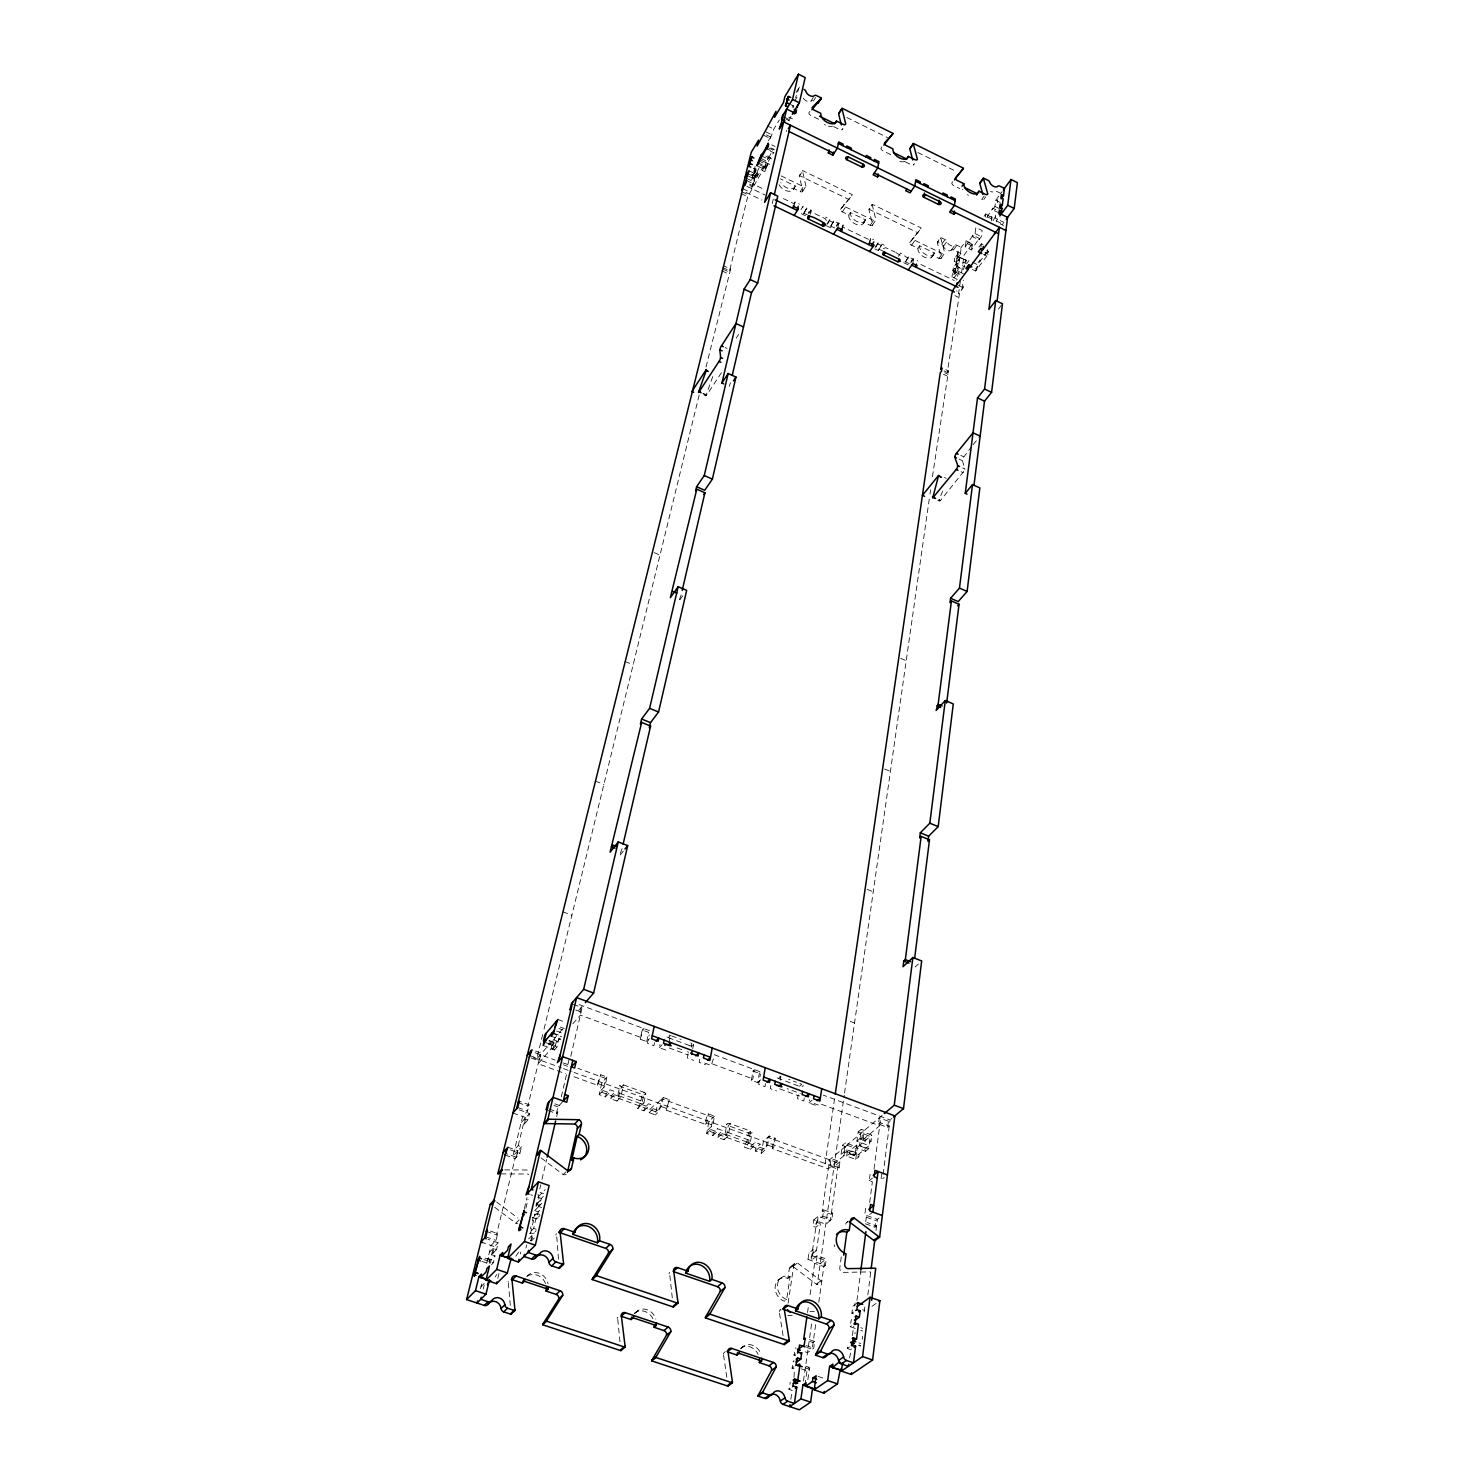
<?xml version="1.0" encoding="UTF-8"?>
<svg xmlns="http://www.w3.org/2000/svg" width="1484" height="1484" viewBox="0 0 1484 1484"><rect width="100%" height="100%" fill="white"/><g stroke="black" fill="none" stroke-linecap="round" stroke-linejoin="round"><path stroke-width="0.75" stroke-dasharray="5 3.75" d="M965.657 263.67L966.065 260.108L963.431 269.42L957.143 266.415L959.573 257.14L965.991 260.09M755.3 169.732L755.504 168.545M971.779 446.369L962.059 459.298L964.878 469.204M529.361 1233.556L530.363 1233.649M966.103 260.442L959.833 257.122M862.185 1339.421L862.594 1336.156M867.843 1294.846L870.885 1270.879M876.005 1230.421L877.415 1219.347L864.782 1214.821L865.636 1208.273M883.128 1174.289L890.029 1119.919L823.323 1095.173M864.152 1311.986L864.912 1305.939M865.45 1223.799L874.948 1227.194L875.783 1220.609L879.066 1218.067M881.737 1173.733L880.939 1180.114L884.186 1177.517M888.434 1121.255L879.27 1117.86L878.454 1124.037L887.636 1127.432L888.434 1121.255L891.773 1118.454M1002.609 224.399L1003.369 223.045M854.728 1306.013L855.136 1302.989M865.728 1221.61L866.304 1217.232L872.852 1212.113M996.135 221.45L997.656 218.927M849.497 1357.953L851.519 1348.956M852.41 1335.526L853.411 1327.79A2.894 1.039 -73.2 0 1 853.801 1326.214M856.954 1300.485L860.943 1269.729M869.68 1202.504L872.369 1181.839L869.234 1180.707L870.088 1174.289M874.039 1169.04L880.865 1116.506M854.914 1333.764L855.081 1332.428M841.057 1154.515L842.337 1145.37L845.342 1146.483L844.062 1155.609L841.057 1154.515L844.099 1151.955L856.138 1156.351L869.049 1145.629L856.917 1141.177L858.179 1131.977L870.273 1136.429L868.659 1148.709L859.551 1145.37L860.386 1139.211L869.476 1142.55L871.034 1141.252L871.831 1135.112L862.76 1131.773L846.882 1145.184L846.028 1151.269L855.044 1154.571L856.565 1153.291L847.549 1149.989L846.028 1151.269M972.484 269.476L975.674 271.015L988.121 254.339L988.548 251.186L987.324 252.799M998.88 212.861L992.518 209.726L994.929 206.443L995.745 200.303L1002.09 191.621M993.056 220.764L996.469 214.865M850.573 1349.624L847.271 1348.492L847.735 1344.931M855.248 1328.421L850.128 1326.677L851.352 1319.424M853.319 1313.73L851.89 1313.247L852.799 1306.291L855.285 1304.473M995.708 215.032L995.3 218.148L1003.889 222.359M997.322 202.603L997.73 199.524M856.862 1144.887L856.435 1147.967L865.524 1151.287L865.933 1148.208L856.862 1144.887L850.184 1150.49L849.757 1153.55L846.696 1156.11L855.73 1159.412L858.809 1156.852L859.236 1153.791L850.184 1150.49M985.116 254.469L985.784 252.28M992.518 209.726L992.722 208.205L999.084 211.322M991.553 220.893L992.054 217.054L985.747 213.974L983.28 217.332M985.339 217.035L985.747 213.974M979.904 261.462L980.126 259.885L977.733 263.095L976.862 269.42L971.742 266.953M860.386 1139.211L861.944 1137.913L862.76 1131.773M856.917 1141.177L860.034 1138.562L863.076 1139.693L864.3 1130.474L882.59 1115.041M986.86 217.443L992.722 208.205M972.873 235.27L972.669 236.791L978.958 239.852L979.162 238.312L972.873 235.27L965.249 246.9L971.519 249.943L979.162 238.312M855.044 1154.571L855.86 1148.468L871.831 1135.112M975.674 271.015L977.307 266.248M841.28 1256.911L839.796 1267.837A3.766 3.061 58.8 0 0 842.578 1272.382L869.791 1271.899A3.766 3.042 59.1 0 1 870.718 1272.066M855.73 1159.412L857.381 1147.206L845.379 1142.81L842.337 1145.37M978.958 239.852L981.314 236.642L982.148 230.521L975.878 227.46L975.025 233.582L972.669 236.791M860.034 1138.562L861.277 1129.361L864.3 1130.474M980.961 246.993L981.388 243.821L983.54 244.86M844.099 1151.955L845.379 1142.81M971.519 249.943L972.372 243.803L966.121 240.779L957.829 252.095L954.082 277.842L958.738 271.553L963.487 273.817M846.696 1156.11L847.549 1149.989M932.453 476.698L948.517 370.926L943.601 368.607M804.996 1385.073L807.018 1370.771A2.801 0.965 -73.4 0 1 808.539 1367.395A2.801 0.965 -73.4 0 1 809.355 1369.138L807.815 1379.897M815.644 1324.674L812.156 1349.29L806.647 1347.416M818.797 1302.321L824.752 1260.157L812.49 1255.854L807.982 1259.397L825.382 1265.388L826.273 1258.97L817.09 1255.742L811.043 1260.473L816.794 1220.98L822.785 1216.138L823.676 1209.887L832.747 1213.133L831.856 1219.366L825.827 1224.189L813.77 1219.904L812.842 1226.155L815.885 1227.231L820.374 1223.614L817.332 1222.538L812.842 1226.155M962.04 289.269L963.32 280.142M805.163 1351.813L807.519 1352.61L813.696 1348.177L814.66 1341.425L808.984 1339.495M839.128 1167.797L839.981 1161.749L831.077 1158.522L830.205 1164.569L828.721 1165.812L837.644 1169.04L839.128 1167.797L830.205 1164.569M960.389 280.866L958.516 293.962L963.209 287.692L963.654 284.538L962.485 286.097M817.09 1255.742L816.163 1262.161L814.642 1263.348L809.8 1296.868M958.738 271.553L956.568 280.086M803.475 1380.973L811.933 1321.632M786.65 1299.502A12.558 10.462 59.6 0 1 777.468 1284.272A12.558 10.462 59.6 0 1 790.119 1276.592L786.65 1299.502L784.387 1301.245A12.54 10.444 59.7 0 1 775.242 1286.034A12.54 10.444 59.7 0 1 787.874 1278.355L789.34 1268.634A3.562 2.949 58.7 0 1 792.92 1266.483L816.348 1284.198A3.562 2.931 59.3 0 0 817.22 1284.643L844.229 1095.266M844.544 1093.022L929.355 498.476L927.611 497.697M929.967 494.098L930.598 489.72M944.047 370.944L947.311 372.465L959.684 292.404L956.512 290.883M961.539 272.759L964.062 255.1L972.372 243.803M965.249 246.9L966.121 240.779M790.824 1399.356L792.122 1390.415L788.932 1389.339L790.23 1382.235M794.014 1377.393L794.422 1368.953M834.564 1098.809L825.16 1163.512L845.342 1146.483M812.49 1255.854L813.418 1249.454L816.497 1250.53L820.374 1223.614M817.332 1222.538L818.24 1216.268L830.354 1220.59L838.497 1163.011L767.729 1137.282L765.725 1149.414L761.44 1153.235L755.393 1151.046L755.913 1148.004L760.179 1144.183L755.115 1142.346L750.867 1146.186L750.347 1149.228L744.282 1147.039L744.801 1143.997L746.916 1142.086L748.474 1132.997L750.589 1131.068A2.541 1.206 10 0 1 751.813 1132.867A2.541 1.206 10 0 1 748.474 1132.997L728.254 1125.67A2.541 1.224 10.2 0 1 727.03 1123.87A2.541 1.224 10.2 0 1 730.351 1123.703L750.589 1131.068L748.53 1143.181L744.282 1147.039M957.236 279.363L951.986 276.84L955.473 272.11L955.919 268.994L958.033 270.014L954.546 274.726L952.45 273.724L955.919 268.994M958.033 270.014L958.441 267.157L954.954 271.869L952.858 270.867L956.345 266.137L956.79 263.039L965.175 267.064M958.089 259.96L956.345 262.334L954.268 261.314L957.736 256.602L958.182 253.523L960.259 254.525L956.79 259.255L954.713 258.235L958.182 253.523M807.537 1312.524L808.502 1305.809M832.747 1213.133L831.226 1214.339L822.173 1211.111L829.593 1159.765M959.851 257.418L958.645 264.875L955.418 268.771L953.322 267.769L956.79 263.039M960.259 254.525L961.298 247.364L956.902 245.25A2.393 1.428 36.8 0 0 954.787 245.324A4.786 2.857 36.7 0 1 950.558 245.454A4.786 2.857 36.7 0 1 946.922 241.502A2.393 1.428 36.6 0 0 945.104 239.536L940.708 237.403L937.276 242.17L941.672 244.285A2.393 1.428 36.5 0 1 943.49 246.251A4.767 2.857 36.6 0 0 947.107 250.202A4.767 2.857 36.6 0 0 951.337 250.054A2.374 1.428 36.8 0 1 953.451 249.98L964.062 255.1M794.014 1368.823L792.029 1368.155L793.903 1360.717M795.721 1355.727L793.94 1355.115L795.795 1347.732M807.982 1259.397L808.91 1253.015L813.418 1249.454M951.986 276.84L952.45 273.724M952.858 270.867L953.322 267.769M954.268 261.314L954.713 258.235M788.097 1303.212L793.829 1265.091A3.562 2.949 58.6 0 1 797.409 1262.94L820.93 1280.729A3.562 2.931 59.2 0 0 821.784 1281.156L817.22 1284.643M815.235 1105.246L809.003 1102.946L809.466 1099.83M804.254 1097.919L803.772 1101.017L797.52 1098.698L798.485 1092.502M844.062 1155.609L828.276 1168.836L772.274 1148.56L773.721 1147.28L775.186 1138.191L769.157 1136.002L763.444 1141.14L761.44 1153.235M780.25 1080.185L780.844 1076.457A2.634 1.317 9.7 0 0 777.375 1076.642A2.634 1.317 9.7 0 0 778.599 1078.571L799.468 1086.307A2.634 1.317 9.4 0 0 802.325 1086.474A2.634 1.317 9.4 0 0 803.067 1085.138M772.274 1148.56L773.758 1139.471L775.186 1138.191M637.768 1108.567L641.719 1104.541L644.223 1092.428L623.447 1084.878A2.578 1.243 11.6 0 0 620.145 1085.045A2.578 1.243 11.6 0 0 621.518 1086.919L642.257 1094.45A2.56 1.243 11.3 0 0 645.577 1094.283A2.56 1.243 11.3 0 0 644.223 1092.428L642.257 1094.45L640.365 1103.521L637.768 1108.567L643.982 1110.811L644.612 1107.787L648.582 1103.762L653.758 1105.636L649.788 1109.642L649.157 1112.685L655.371 1114.929L657.82 1102.816L663.144 1097.455L669.321 1099.718L666.186 1110.143L705.271 1124.297L706.941 1115.207L708.332 1113.89L714.453 1116.116L712.784 1125.206L707.274 1130.437L761.941 1150.193L767.655 1145.091L769.157 1136.002M912.827 263.577L913.606 258.847L917.873 260.906M755.393 1151.046L759.66 1147.206L760.179 1144.183M908.449 256.843L904.776 263.206L908.449 256.843L912.716 258.884L910.453 262.074M770.771 1085.527L770.252 1088.625L776.559 1090.963M750.347 1149.228L754.595 1145.388L755.115 1142.346M765.503 1083.58L764.983 1086.678L758.658 1084.34L760.42 1074.026M751.386 1080.315L752.852 1078.905L754.466 1069.612L752.982 1071.04L751.386 1080.315L757.712 1082.652L759.289 1073.377L762.275 1070.539M750.496 1141.53L752.036 1132.44M724.025 1139.712L728.199 1135.835L730.351 1123.703L728.254 1125.67L726.641 1134.741L724.563 1136.688L724.025 1139.712L717.922 1137.505L718.46 1134.481L722.634 1130.585L717.533 1128.73L713.377 1132.644L712.821 1135.668L706.699 1133.461L708.944 1121.366L714.453 1116.116M717.922 1137.505L722.077 1133.628L722.634 1130.585M874.781 248.867L878.38 250.573L882.015 244.174L886.319 246.233M725.175 1133.349L726.808 1124.278M712.821 1135.668L716.976 1131.773L717.533 1128.73M875.912 247.234L878.417 242.448L875.56 241.076M878.38 250.573L882.015 244.174M706.699 1133.461L710.836 1129.547L713.062 1117.433L661.808 1098.809L659.36 1110.922L655.371 1114.929M868.641 244.582L870.626 238.256L873.501 239.629M705.271 1124.297L706.644 1122.98L708.332 1113.89M869.754 242.949L870.626 238.256M704.714 1063.063L711.114 1065.438L713.581 1058.426M699.743 1059.261L699.149 1062.359L705.568 1064.733M691.173 1047.148L691.896 1043.419L689.225 1042.436M692.75 1048.669L693.473 1044.959M688.149 1053.881L687.352 1057.999L693.789 1060.392M666.186 1110.143L669.321 1099.718M842.244 229.779L843.172 225.086L838.812 222.99L835.548 227.924M574.122 1076.809L597.403 1085.231L600.705 1074.768L606.993 1077.05L604.99 1086.14L599.87 1091.612L655.984 1111.887L661.308 1106.545L663.144 1097.455M837.885 227.683L838.812 222.99M649.157 1112.685L653.146 1108.678L653.758 1105.636M833.693 221.005L830.094 227.479L833.693 221.005L838.033 223.082L835.863 226.366M668.932 1042.881L670.434 1035.461L676.871 1037.854M665.815 1050.06L659.341 1047.667L659.972 1044.551M643.982 1110.811L647.952 1106.804L648.582 1103.762M827.571 224.103L830.057 219.261L825.698 217.165M654.574 1042.547L653.925 1045.664L647.432 1043.271L649.157 1034.997M643.889 1102.927L645.763 1093.856M942.451 491C943.36 491.056 936.627 502.853 940.411 500.627L964.619 470.298M646.709 1041.62L648.656 1032.345L642.182 1029.952L640.216 1039.227L646.709 1041.62L649.473 1038.67M640.216 1039.227L643.555 1028.468L642.182 1029.952M616.954 1101.054L620.85 1096.991L623.447 1084.878L621.518 1086.919L616.954 1101.054L610.703 1098.791L611.371 1095.767L615.229 1091.686L609.998 1089.794L606.14 1093.875L605.472 1096.917L599.202 1094.636L601.873 1082.541L606.993 1077.05M810.245 214.345L811.136 210.19L806.739 208.094L803.196 214.605L806.739 208.094M617.993 1094.561L619.941 1085.49M610.703 1098.791L614.58 1094.728L615.229 1091.686M605.472 1096.917L609.33 1092.836L609.998 1089.794M599.202 1094.636L603.042 1090.554L605.713 1078.423L577.888 1068.313M597.403 1085.231L600.705 1074.768M793.996 206.666L795.034 202.01L799.431 204.124M525.948 1248.044L526.69 1244.89M530.437 1228.845L530.938 1226.711M532.237 1221.165L533.257 1216.954M539.749 1210.332L538.228 1211.871L534.685 1210.666L534.963 1209.46M536.095 1204.618L540.232 1200.074L541.567 1200.519M539.786 1188.888L540.732 1184.77M542.012 1179.298L546.668 1159.394M556.686 1116.543L557.743 1112.035L549.544 1109.104M561.323 1096.732L562.807 1090.369M563.308 1088.236L564.792 1081.873M565.293 1079.74L567.278 1071.244M570.802 1056.2L582.563 1005.837L576.515 1012.849M792.604 107.367L793.05 105.512M530.493 1233.464L535.13 1213.912L534.259 1214.598M530.753 1240.828L531.977 1235.578L534.203 1236.358M531.606 1230.477L533.646 1228.418L537.097 1213.597L539.749 1214.506M536.206 1209.108L538.729 1206.529L540.232 1200.074M730.518 382.761L729.145 386.359M772.255 203.531L773.294 199.06M799.338 87.129L795.535 97.721M530.586 1240.568L531.476 1240.865L534.147 1232.703M532.162 1217.418L536.577 1218.939L538.228 1211.871M536.188 1204.229L539.712 1205.435L541.345 1198.441L543.626 1196.104M520.29 1253.924L520.698 1252.125M548.208 1110.551L556.407 1113.482L557.965 1106.879L563.289 1101.054M567.964 1064.158L568.966 1059.91M786.26 131.612L786.539 130.462M788.857 120.501L791.009 116.42M524.371 1208.625L526.968 1197.662M525.893 1208.199L528.026 1199.183M518.677 1252.106L515.727 1256.391M554.348 1050.023L556.871 1047.129L559.06 1037.984L556.537 1040.859L554.348 1050.023L551.12 1048.836L538.154 1063.768L565.664 1073.73M764.817 171.717L765.929 167.061L763.703 165.985L762.572 170.623L764.817 171.717L768.063 163.611L759.085 159.289M761.218 155.801L767.951 159.066L773.479 149.123M496.806 1274.459L495.155 1276.945M551.12 1048.836L553.328 1039.69L556.537 1040.859M763.685 135.285L770.307 138.513L770.678 137.01L764.056 133.783M549.247 1042.918L553.124 1044.328L554.589 1038.225L563.308 1028.134M756.914 165.651L763.648 168.898L768.322 157.527L763.258 155.078M497.808 1278.318L499.088 1273.012M543.181 1045.459L552.901 1049.003L554.367 1042.881L544.665 1039.338M770.307 138.513L773.85 129.052L779.36 120M767.951 159.066L768.322 157.527M706.032 366.975L730.629 269.049L723.71 265.822M722.652 267.51L729.572 270.737L747.695 196.723L762.572 170.623M483.209 1289.077L484.211 1284.996M489.497 1263.329L489.98 1259.823L488.125 1263.255M491.594 1254.722L495.007 1255.872L491.278 1259.675L487.884 1258.525L491.594 1254.722L493.115 1248.452L496.528 1249.602L498.179 1242.794L487.976 1239.325M486.251 1231.386L496.435 1234.855L515.059 1158.522L519.919 1153.235L521.478 1146.817L518.194 1145.667L514.503 1149.692M518.194 1145.667L524.761 1118.676L528.026 1119.826L529.547 1113.538L518.695 1109.68M518.083 1102.649L527.822 1106.136L540.361 1054.679M751.572 188.542L755.746 173.999L749.086 170.808M746.73 178.432L753.798 181.809L754.558 178.748L752.351 177.69L756.135 169.825L758.343 170.883L755.226 175.947L759.085 167.84M490.443 1263.088L491.278 1259.675M493.115 1248.452L489.405 1252.273L492.799 1253.424L494.469 1246.616L498.179 1242.794M516.228 1157.26L517.786 1150.842L521.478 1146.817M524.761 1118.676L521.107 1122.757L524.353 1123.907L525.874 1117.638L529.547 1113.538M486.733 1263.236L491.074 1245.466L496.027 1240.364L497.678 1233.556L487.475 1230.088M507.936 1147.243L517.86 1150.731L516.284 1157.186L506.359 1153.699M517.86 1150.731L512.945 1156.11L522.628 1116.487L527.525 1111.015L529.046 1104.745L519.307 1101.258M531.216 1057.962L538.896 1060.745L541.586 1053.269L532.014 1049.8M746.675 180.547L753.353 183.756L752.611 186.854L745.914 183.645M491.464 1264.646L493.337 1262.754L495.007 1255.872M755.449 172.626L757.656 173.684L756.914 176.744L751.59 174.203M480.482 1288.724L482.337 1281.193M542.699 1034.515L536.726 1058.908L553.328 1039.69M544.053 1028.931L699.224 394.818M755.096 166.468L751.59 180.751L755.746 173.999M712.765 376.565L705.902 395.82L702.21 394.188M883.407 248.589L885.725 247.68L894.982 252.076M826.254 220.634L825.512 218.797L810.654 211.674L808.761 211.804L808.261 213.306M793.384 107.553L793.903 106.162L788.82 103.676M756.042 168.786L755.393 169.732M796.092 92.509L799.524 86.851M768.415 140.72L770.678 137.01M795.368 99.855L797.019 97.165M753.037 174.889L756.135 169.825M793.346 189.488L794.571 187.485M754.558 178.748L757.656 173.684M763.703 165.985L752.703 183.905L765.076 189.841M753.353 183.756L752.314 185.444L745.636 182.254M763.648 168.898L773.572 152.722M765.929 167.061L768.063 163.611M803.252 98.185A5.046 2.949 33.6 0 0 807.222 101.283A5.046 2.949 33.6 0 0 811.08 101.005L813.269 97.443M813.399 101.042L815.588 97.48M809.726 111.448L808.891 112.784A2.541 1.484 33.7 0 0 810.802 115.4L819.075 119.481M729.572 270.737L730.629 269.049M779.044 184.721A8.607 5.25 33.8 0 0 787.132 191.009A8.607 5.25 33.8 0 0 793.717 188.505L795.313 186.019L780.399 178.841M800.247 191.64L803.419 186.65A2.449 1.484 34 0 0 805.942 186.186L802.529 171.05L799.357 176.04L802.751 191.158A2.449 1.484 34 0 1 800.247 191.64L793.717 188.505M795.034 202.01L793.959 203.679L781.586 197.743M802.473 191.659L805.942 186.186M842.077 129.702L842.912 128.385M800.952 209.652L803.085 206.332L802.751 207.89L806.406 209.634M808.984 213.492L811.136 210.19M736.212 338.148L738.642 334.419M702.897 393.557L706.514 395.412L721.521 372.558M826.792 224.195L830.057 219.261M872.351 225.29L875.931 219.929L872.221 204.755L868.919 209.634L872.611 224.789A2.43 1.465 35.3 0 1 870.199 225.29L863.781 222.21A8.514 5.175 35.1 0 1 855.248 223.991A8.514 5.175 35.1 0 1 848.792 214.995L842.356 211.897A2.43 1.484 34.8 0 1 840.5 209.337L852.243 195.09M881.848 146.897L880.995 148.196A2.504 1.465 35 0 0 882.906 150.811L891.049 154.818M842.356 211.897L845.602 206.981A2.449 1.484 34.8 0 1 843.765 204.421M848.792 214.995L850.425 212.546L865.432 219.78L863.781 222.21M843.172 225.086L842.077 226.737L869.513 239.87M863.447 223.194L864.764 221.264M870.199 225.29L873.519 220.43A2.43 1.465 35.4 0 0 875.931 219.929M913.587 164.854L914.459 163.574M875.078 247.29L878.417 242.448M898.339 256.287L900.602 253.078L908.189 258.401M941.042 258.346L944.733 253.078L940.726 237.885L937.294 242.653L941.301 257.826A2.393 1.447 36.6 0 1 938.964 258.364L932.657 255.341A8.422 5.101 36.4 0 1 924.421 257.196A8.422 5.101 36.4 0 1 917.91 248.255L911.584 245.194A2.412 1.465 36.1 0 1 909.729 242.634L921.082 228.388M952.709 181.734L951.819 182.996A2.486 1.447 36.2 0 0 953.748 185.593L959.758 188.542M911.584 245.194L914.979 240.408A2.412 1.465 36.1 0 1 913.105 237.848M917.91 248.255L919.616 245.862L934.363 252.966L932.657 255.341M913.606 258.847L909.043 265.246L902.958 262.334M681.137 594.954L678.819 601.298L682.751 595.826M941.672 244.285L945.104 239.536M943.49 246.251L946.922 241.502M938.964 258.364L942.396 253.616A2.412 1.447 36.6 0 0 944.733 253.078M984.189 195.999L981.759 199.357A2.467 1.428 36.7 0 0 984.115 198.856M983.873 199.375L985.691 196.853M951.337 250.054L954.787 245.324M953.451 249.98L956.902 245.25M931.767 257.14L933.751 254.45M966.622 263.781L968.996 260.572M978.976 247.086L981.388 243.821M986.841 250.87L987.75 249.646L986.897 255.99L983.465 254.32M987.528 251.241L977.511 264.69L972.391 262.223M947.311 372.465L948.517 370.926M998.361 309.154L1002.479 303.83M622.056 848.681L619.477 855.878L623.577 850.74M973.189 444.662L978.754 437.817M909.729 242.634L921.249 227.998L872.202 204.273L868.919 209.151L917.854 232.784M553.124 1044.328L554.367 1042.881M560.266 1038.299L556.148 1043.048L546.409 1039.486M572.824 1023.867L580.392 1015.13L641.589 1037.743M552.901 1049.003L555.424 1046.109L545.667 1042.566M527.822 1106.136L529.046 1104.745M524.353 1123.907L528.026 1119.826M840.5 209.337L852.41 194.701L802.529 170.567L799.357 175.557L849.163 199.617M556.407 1113.482L557.743 1112.035M667.707 1037.372A2.671 1.354 11.2 0 0 668.338 1037.668L670.434 1035.461A2.671 1.354 11.2 0 0 667.373 1035.387A2.671 1.354 11.2 0 0 667.188 1037.001M659.341 1047.667L662.142 1044.717M496.435 1234.855L497.678 1233.556M538.061 1196.994L545.147 1189.667M494.728 1207.308L515.875 1223.243L519.623 1219.384M541.122 1157.947L563.178 1174.586L565.905 1171.785M668.338 1037.668L689.763 1045.608L691.896 1043.419M492.799 1253.424L496.528 1249.602M539.712 1205.435L541.753 1203.376M534.685 1210.666L535.947 1209.367M537.097 1213.597L534.388 1215.433M536.577 1218.939L537.839 1217.641M538.618 1216.88L539.879 1215.582M535.168 1231.683L536.188 1230.663M484.248 1283.437L480.983 1286.702L484.211 1287.778M528.675 1238.899L531.977 1235.578M531.476 1240.865L532.496 1239.863M533.257 1239.103L534.277 1238.083M510.311 1305.382L508.27 1281.786M558.466 1259.23L556.611 1234.336M757.712 1082.652L760.68 1079.833M778.599 1078.571L780.844 1076.457M915.09 967.03L918.373 963.988M799.468 1086.307L801.75 1084.229L793.384 1081.113M809.003 1102.946L812.082 1100.182M619.96 1341.814L617.641 1318.107M672.289 1297.888L669.599 1273.383M634.299 1313.525L637.73 1310.706M858.179 1131.977L861.277 1129.361M878.454 1124.037L880.049 1122.683L889.25 1126.096L887.636 1127.432M863.076 1139.693L879.66 1125.781L821.951 1104.448L820.392 1105.821L814.178 1103.521M839.981 1161.749L834.027 1166.739L574.141 1072.468M865.524 1151.287L868.659 1148.709M780.751 1278.114L778.061 1280.284M822.173 1211.111L823.676 1209.887M813.77 1219.904L818.24 1216.268M869.234 1180.707L872.481 1178.092M743.391 1346.285L741.573 1347.695M790.601 1266.668L795.09 1263.125M847.012 1222.13L848.236 1221.165M789.34 1268.634L793.829 1265.091M792.92 1266.483L797.409 1262.94M816.497 1250.53L811.971 1254.091L808.91 1253.015M787.874 1278.355L790.119 1276.592M820.207 1263.682L826.273 1258.97M825.382 1265.388L823.843 1266.575L814.642 1263.348M874.948 1227.194L876.58 1225.932L867.083 1222.538M726.808 1377.319L723.431 1354.15L725.379 1352.685M783.051 1335.507L779.23 1311.596L781.029 1310.224M816.348 1284.198L820.93 1280.729M793.94 1355.115L795.665 1353.872M851.89 1313.247L853.448 1312.116M814.66 1341.425L813.102 1342.538L809.337 1341.258M871.98 1306.365L877.897 1302.117M792.029 1368.155L794.051 1366.727M850.128 1326.677L851.371 1325.769M788.932 1389.339L790.082 1388.542M847.271 1348.492L849.479 1346.953M489.85 1259.805L484.786 1258.08M809.949 1311.578L814.364 1311.466M787.726 1315.473L792.141 1315.362M504.708 1169.911L529.139 1170.023M501.036 1173.9L527.618 1174.011A3.599 3.209 49.2 0 1 528.786 1174.66M793.031 1361.347L794.033 1361.681M805.775 1366.207L808.947 1367.265M483.932 1259.582L493.337 1262.754M805.181 1367.729L809.355 1369.138L807.018 1370.771L801.323 1368.86M481.892 1261.419L488.051 1263.496M818.074 1376.41L823.898 1378.376M485.806 1236.895L496.027 1240.364M806.127 1345.617L813.696 1348.177M480.89 1242.015L494.469 1246.616M533.646 1228.418L536.095 1229.253M858.902 1342.872L860.757 1343.502M530.474 1232.814L533.146 1233.723M858.902 1345.042L860.534 1345.598M858.846 1345.469L860.683 1346.099M860.831 1327.698L862.686 1328.328M860.776 1330.332L862.612 1330.963M540.102 1192.45L543.645 1193.674M530.79 1194.787L532.552 1195.399M537.82 1197.236L541.345 1198.441M862.556 1309.667L864.189 1310.224M538.729 1206.529L541.623 1207.512M505.135 1155.053L515.059 1158.522M510.496 1149.933L519.919 1153.235M517.749 1107.528L527.525 1111.015M822.785 1216.138L831.856 1219.366M512.889 1113.037L525.874 1117.638M554.905 1103.855L562.696 1106.656M553.866 1105.413L557.965 1106.879M866.304 1217.232L875.783 1220.609M603.042 1090.554L609.33 1092.836M614.58 1094.728L620.85 1096.991M641.719 1104.541L647.952 1106.804M653.146 1108.678L659.36 1110.922M710.836 1129.547L716.976 1131.773M722.077 1133.628L728.199 1135.835M748.53 1143.181L754.595 1145.388M759.66 1147.206L765.725 1149.414M535.075 1052.768L555.127 1060.058M562.9 1062.878L568.298 1064.64M563.419 1064.826L567.463 1066.291M530.511 1055.847L540.12 1059.335M533.591 1057.777L561.323 1067.831M563.456 1068.61L572.008 1071.708M598.683 1083.858L604.99 1086.14M661.308 1106.545L667.522 1108.808M706.644 1122.98L712.784 1125.206M767.655 1145.091L773.721 1147.28M849.757 1153.55L858.809 1156.852M548.227 1043.975L556.871 1047.129M560.321 1027.076L564.254 1028.505M861.944 1137.913L871.034 1141.252M559.06 1028.56L562.974 1029.989M556.574 1031.009L563.085 1033.402M553.662 1033.272L561.509 1036.147M551.862 1033.142L561.638 1036.722M551.12 1036.222L560.915 1039.802M846.882 1145.184L855.86 1148.468M557.891 1019.489L565.701 1022.383M679.839 1038.948L681.175 1039.449M788.709 1079.369L790.007 1079.851M579.131 1004.575L650.029 1030.879M714.249 1054.697L760.773 1071.967M573.362 1004.427L581.264 1007.358L579.817 1013.535L581.116 1012.032L573.195 1009.083M752.982 1071.04L759.289 1073.377M677.168 1047.945L683.623 1050.338M687.407 1051.729L688.743 1052.23M787.206 1088.662L788.505 1089.145M791.899 1090.406L800.284 1093.504M669.154 1047.945L687.964 1054.901M712.543 1063.991L752.852 1078.905M779.694 1088.829L798.002 1095.6A2.634 1.298 9.4 0 0 799.468 1095.897M562.826 911.788L571.897 915.22M850.295 1021.419L854.543 1023.014M595.269 781.011L603.895 784.424M867.194 889.398L873.26 891.773M624.912 661.474L633.149 664.851M884.631 769.064L890.437 771.439M654.11 552.604L660.009 555.109M900.658 658.358L906.223 660.714M703.268 393.464L706.05 394.725M938.649 499.83L940.411 500.627M937.758 500.349L939.52 501.147M944.455 477.533L946.198 478.33M959.202 459.187L961.855 460.411M962.689 467.905L964.915 468.925M961.094 471.727L963.32 472.728M725.194 347.608L727.067 348.462M960.797 455.421L963.431 456.627M722.875 269.142L729.831 272.388M944.751 372.762L948.035 374.302M721.836 270.83L728.755 274.076M943.546 374.32L946.829 375.86M742.037 191.844L748.734 195.035M740.998 193.532L747.695 196.723M954.898 295.631L958.07 297.134M829.741 220.819L833.377 222.563M878.138 244.007L881.737 245.732M895.872 252.503L901.307 255.99M920.915 264.504L954.286 280.495M958.441 285.41L963.209 287.692M803.53 213.065L807.908 215.161M830.428 225.92L834.769 227.998M878.658 249.015L882.943 251.056M905.036 261.648L909.302 263.688M746.897 186.316L765.058 194.998M801.36 213.733L805.497 215.718M826.477 225.754L832.376 228.573M742.816 188.746L749.494 191.937M745.803 192.345L761.904 200.043M753.26 168.323L755.319 169.306L753.779 171.847L755.968 172.905M956.345 266.137L960.426 268.4M955.473 272.11L960.519 274.54M748.326 173.869L754.985 177.06M747.287 175.576L753.946 178.766M761.144 158.547L766.189 160.977M758.714 160.828L765.447 164.075M957.736 256.602L966.084 260.627L964.34 262.983L958.107 259.774M757.656 162.554L764.39 165.8M759.752 164.798L766.95 168.267M781.122 175.91L803.419 186.65M845.602 206.981L873.519 220.43M914.979 240.408L942.396 253.616M771.699 144.857L775.075 146.489M967.809 242.189L974.079 245.231M770.957 147.936L774.351 149.587M967.587 243.728L973.856 246.771M767.877 147.528L772.941 149.995M984.912 252.781L988.121 254.339M765.818 148.252L772.57 151.535M770.437 151.164L774.054 152.908M767.247 125.825L773.85 129.052M765.781 131.835L772.422 135.063M975.025 233.582L981.314 236.642M788.82 117.088L792.437 118.868M987.509 215.31L993.853 218.408M783.997 117.05L789.098 119.536M996.209 220.856L1002.646 224.01M987.305 216.831L993.649 219.947M786.056 119.165L789.469 120.816M1000.253 223.917L1003.481 225.494M995.745 200.303L1000.513 202.64M833.581 126.604L839.814 129.646A2.523 1.484 34.2 0 0 842.356 129.219M905.296 161.812L911.417 164.798A2.486 1.465 35.5 0 0 913.866 164.353M994.929 206.443L1001.31 209.559M846.808 117.514L887.58 137.604M917.854 152.518L955.9 171.291M1000.791 193.402L996.321 191.195A2.449 1.41 36.9 0 0 994.169 191.232A4.897 2.838 36.7 0 1 990.496 191.566M496.639 1202.059L517.86 1218.049M769.714 164.279A4.897 2.968 33.3 0 1 764.26 159.957M771.569 158.899A4.916 2.968 33.4 0 1 767.692 155.69M795.313 186.019A8.607 5.25 33.8 0 1 788.987 188.579A8.607 5.25 33.8 0 1 780.881 182.68M865.432 219.78A8.514 5.175 35.1 0 1 856.899 221.543A8.514 5.175 35.1 0 1 850.425 212.546M934.363 252.966A8.422 5.083 36.4 0 1 926.127 254.821A8.422 5.083 36.4 0 1 919.616 245.862M517.545 1223.391A3.654 3.302 52.1 0 1 515.875 1223.243M536.911 1202.3A12.67 11.39 50.8 0 1 536.002 1205.602M537.969 1194.212A12.688 11.39 50.7 0 1 536.058 1206.455M723.431 1354.15A3.71 3.153 63.1 0 1 725.379 1351.776M617.14 1318.553A3.71 3.283 61.2 0 1 617.752 1317.18M508.029 1282.009A3.729 3.395 57.4 0 1 508.251 1281.36M526.653 1276.518A13.041 11.798 58 0 1 538.933 1273.216A13.041 11.798 58 0 1 548.06 1283.734M527.302 1276.11A13.022 11.779 58.1 0 1 545.611 1283.753M635.226 1313.043A13.004 11.371 61.3 0 1 646.56 1309.519A13.004 11.371 61.3 0 1 655.835 1319.146M634.262 1313.563A12.985 11.371 61.4 0 1 653.09 1319.146M741.035 1348.641A12.985 10.963 63.1 0 1 751.887 1345.042A12.985 10.963 63.1 0 1 761.106 1354.577M740.442 1348.511A12.948 10.963 63.2 0 1 758.176 1354.484M811.08 101.005A2.523 1.465 33.7 0 1 812.546 100.726M832.487 126.196A8.867 5.194 34 0 1 828.424 126.196M825.549 125.083A8.867 5.194 34 0 1 824.436 124.452M904.795 161.348A8.756 5.12 35.3 0 1 899.935 161.404M968.533 195.239A8.663 5.046 36.5 0 1 967.438 194.627M962.838 189.859A8.663 5.046 36.5 0 1 962.615 189.377M845.769 1224.133A3.691 3.005 57 0 1 847.883 1221.814M566.276 1174.178A3.803 3.358 50.1 0 1 563.178 1174.586M693.288 1044.384A2.671 1.336 10.9 0 1 692.657 1045.756A2.671 1.336 10.9 0 1 689.763 1045.608M834.75 1246.69A13.078 10.648 57.7 0 1 834.212 1244.89M779.23 1311.596A3.858 3.228 60.8 0 1 780.881 1309.278M669.043 1273.866A3.877 3.339 58.5 0 1 669.655 1272.456M555.832 1235.096A3.896 3.469 54.5 0 1 556.519 1233.686M640.365 1103.521L619.551 1095.99A2.578 1.243 11.6 0 1 618.179 1094.135A2.578 1.243 11.6 0 1 621.499 1093.968L642.349 1101.499A2.578 1.243 11.3 0 1 643.685 1103.354A2.578 1.243 11.3 0 1 640.365 1103.521M746.916 1142.086L726.641 1134.741A2.541 1.206 10.2 0 1 725.398 1132.941A2.541 1.206 10.2 0 1 728.737 1132.793L749.049 1140.139A2.541 1.206 10 0 1 750.255 1141.938A2.541 1.206 10 0 1 746.916 1142.086"/><path stroke-width="1.5" d="M980.145 436.111L973.022 432.827L956.382 453.399C951.596 458.315 960.983 464.585 956.197 469.5L932.657 498.012L938.667 475.344L922.417 495.359L924.588 496.342M790.787 97.388L788.152 96.627L785.463 105.902M753.928 158.083L751.906 156.822M851.538 1342.241L851.612 1344.281M795.832 1379.211L795.498 1383.626M842.485 1363.073L841.428 1371.123L851.315 1374.462L872.592 1359.993L879.882 1300.689L870.051 1297.276L857.307 1306.514M893.461 1117.044L903.496 1108.641L921.675 960.946L912.883 957.495L903.051 966.678L903.775 961.076L905.333 959.629L921.156 836.419L929.503 839.814L914.626 958.479M929.503 839.814L928.001 841.317L928.65 836.197L938.185 826.625L953.284 703.935L945.289 700.541L936.107 710.465L938.148 704.232L951.429 600.964L959.054 604.303L946.662 703.026M951.429 600.964L950.038 602.56L950.595 598.256L958.2 601.595L967.104 591.448L979.848 487.921L972.521 484.6L965.249 493.337L967.067 494.172M974.005 485.064L984.523 401.162L991.59 392.351L1002.479 303.83L995.727 300.584L988.882 309.488L999.437 227.33L982.89 249.609L980.757 248.57L978.327 251.835L981.759 253.486M1006.245 219.168L1014.203 208.465L1017.393 182.643L1010.994 179.49L1003.369 189.896M871.164 1268.616L874.874 1239.418M841.428 1371.123L862.575 1356.58L870.051 1297.276M884.26 1113.631L894.258 1105.19L912.883 957.495M921.156 836.419L919.672 837.922L920.321 832.802L929.819 823.193L945.289 700.541M950.595 598.256L959.462 588.091L972.521 484.6M965.249 493.337L977.511 397.897L984.56 389.068L995.727 300.584M999.789 216.015L1007.729 205.274L1010.994 179.49M871.702 1300.336L875.727 1268.375A3.766 3.042 59 0 0 874.781 1268.189L847.494 1268.653A3.784 3.079 58.6 0 1 844.711 1264.09L846.084 1253.887A13.096 10.648 57.7 0 1 836.382 1238.083A13.096 10.648 57.7 0 1 849.275 1230.31L850.629 1220.293A3.71 3.005 56.8 0 1 854.283 1218.123L878.751 1236.654A3.71 2.987 57.4 0 0 879.641 1237.118L894.852 1115.875L576.608 997.582L547.911 1119.029L543.923 1123.369A3.747 3.302 46.3 0 0 544.943 1123.573L574.679 1124.019L578.741 1119.697A3.766 3.283 47.6 0 1 581.413 1124.241L579.15 1134.277L577.109 1136.429L571.767 1160.043A13.226 11.612 49 0 0 573.566 1160.544M997.062 301.289L1007.58 217.369L998.973 213.158L999.381 210.023L1001.533 211.08L999.084 214.419M851.315 1374.462L851.556 1372.663M851.371 1345.617L855.619 1346.099L853.467 1362.831L846.437 1360.457A3.914 3.191 62.6 0 1 843.617 1356.988A7.847 6.437 62.7 0 0 837.959 1350.05A7.847 6.437 62.7 0 0 831.021 1352.703A3.914 3.228 62.4 0 1 827.534 1354.039L822.544 1357.563L815.495 1355.189A3.914 3.228 62.7 0 1 815.792 1354.206L829.129 1328.681L834.101 1325.082A3.877 3.172 61.2 0 0 831.263 1320.408L821.301 1316.994A13.541 11.204 60.7 0 0 811.414 1300.633A13.541 11.204 60.7 0 0 797.984 1308.981L795.554 1310.817L818.834 1318.812L821.301 1316.994M854.005 1340.738L856.546 1338.958L858.438 1324.21L855.136 1323.079L853.894 1323.988M855.563 1319.888L859.347 1317.18L860.163 1310.762L856.88 1309.63L855.637 1310.539M872.852 1212.113L878.064 1171.507L873.204 1175.421M1001.533 211.08L1001.904 208.224M1000.235 208.446L1002.294 205.107L1003.128 198.67L1000.995 197.613L1001.385 194.534L1003.536 195.573L1001.088 198.912M1003.536 195.573L1004.445 188.412L999.956 186.205A2.449 1.41 36.9 0 0 997.823 186.223A4.916 2.82 36.8 0 1 993.519 186.279A4.916 2.82 36.8 0 1 989.772 182.254A2.467 1.41 36.7 0 0 987.899 180.25L983.391 178.024L979.774 183.051M994.503 233.99L994.744 232.209M848.681 1364.223L848.403 1366.319L841.391 1363.944A3.896 3.191 62.8 0 1 838.59 1360.494A7.81 6.418 62.8 0 0 832.951 1353.575A7.81 6.418 62.8 0 0 826.032 1356.228A3.896 3.209 62.6 0 1 822.544 1357.563M854.432 1319.981L855.248 1320.111M860.943 1269.729L865.914 1231.534M852.317 1344.968L853.226 1337.826L856.546 1338.958M855.136 1323.079L856.064 1316.048L859.347 1317.18M856.88 1309.63L857.789 1302.655L862.686 1304.343M851.723 1344.022A2.949 1.057 -73.3 0 0 852.892 1343.781A2.949 1.057 -73.3 0 0 854.023 1341.165L854.265 1338.772M1000.457 207.612L1000.754 205.423M840.389 1368.99L837.495 1383.867L823.917 1393.105L814.178 1389.84L827.664 1380.565L829.593 1366.393L832.858 1364.111L832.376 1367.654L842.244 1370.53M832.376 1367.654L839.666 1361.589M981.072 248.514L980.905 249.702L981.74 248.57M982.037 248.663L981.685 251.223L969.275 267.936L969.701 264.968M982.89 249.609L983.317 246.455M823.917 1393.105L824.158 1391.343M843.71 1255.204L846.826 1232.221L849.275 1230.31M790.063 1404.587L789.766 1406.628L800.933 1398.93L802.937 1384.943L806.072 1382.754L805.589 1386.26L815.235 1389.488L815.458 1387.948M805.589 1386.26L812.453 1381.493L812.935 1377.987L816.126 1375.761L814.178 1389.84M835.232 1094.302L940.262 372.799L941.468 371.241L941.95 367.846L940.763 369.405L951.726 294.11L953.34 289.38L968.087 269.55L968.737 264.82M727.03 1351.423L727.865 1350.774A3.729 3.172 62.9 0 1 731.686 1348.418L773.498 1362.479A3.71 3.116 63.4 0 1 776.188 1366.987L771.624 1370.289L758.287 1395.146A3.747 3.153 65.1 0 0 757.99 1396.092L764.798 1398.355A3.747 3.153 64.9 0 0 768.193 1397.038A7.494 6.288 65.2 0 1 774.963 1394.404A7.494 6.288 65.2 0 1 780.324 1401.044A3.747 3.135 65 0 0 782.995 1404.383L799.357 1409.8L810.616 1402.157L812.564 1388.171L802.937 1384.943M956.865 284.65L957.143 282.683M796.537 1360.067L796.203 1362.405L800.822 1359.103L801.712 1352.87L797.687 1352.425M797.576 1352.944L798.095 1349.42L804.235 1344.968L805.218 1338.216L803.679 1339.329L806.888 1316.994M792.697 1386.705L794.571 1379.192L800.154 1381.047M795.776 1365.484L797.65 1358.027L800.822 1359.103M798.559 1351.794L799.542 1345.023L805.07 1346.897M793.569 1386.093L796.76 1387.169L794.422 1403.419L787.633 1401.174A3.766 3.135 64.8 0 1 784.943 1397.835A7.531 6.307 65 0 0 779.564 1391.157A7.531 6.307 65 0 0 772.793 1393.791A3.766 3.153 64.7 0 1 769.38 1395.108L764.798 1398.355M821.746 1088.699L819.873 1101.109L813.622 1098.791L814.085 1095.693M950.762 198.485L951.003 196.908L955.381 199.041L954.435 205.349L949.593 212.101L953.971 214.234L954.435 211.08M947.107 196.704L947.348 195.127L942.971 192.976L942.73 194.552M939.057 200.173L938.389 204.365L923.753 197.224A1.892 1.503 8.6 0 1 922.992 195.127A1.892 1.503 8.6 0 1 925.534 194.664L940.188 201.824A1.874 1.503 8 0 1 940.93 203.902A1.874 1.503 8 0 1 938.389 204.365L940.188 201.824M802.584 1091.426L802.102 1094.543L808.39 1096.861L808.873 1093.745L805.793 1096.528M928.094 187.392L928.335 185.815L923.938 183.664L923.679 185.24M916.481 264.078L915.962 267.213L917.112 265.617L912.827 263.577L908.264 269.958M775.279 1081.298L774.759 1084.414L781.085 1086.752L781.586 1083.654L779.323 1085.75A2.653 1.317 9.7 0 0 776.614 1085.546M924.439 193.031L923.753 197.224L925.534 194.664M920.006 183.441L920.266 181.864L915.869 179.712L914.793 185.982L910.082 192.827L905.667 190.675L906.835 188.969M765.243 1067.701L763.128 1080.111L769.473 1082.467L770.01 1079.35L767.005 1082.17M698.63 392.518L719.017 361.428C722.894 356.809 717.607 350.632 721.447 345.902L735.971 323.493L743.503 326.981M884.074 251.779L883.499 254.914L897.987 261.833L900.361 261.221L899.675 259.44L885.187 252.503C881.162 250.555 882.887 258.828 885.187 252.503M518.788 1229.29L518.918 1230.737L524.353 1210.183L518.788 1229.29L520.791 1229.976M712.227 1047.982L709.89 1060.411L703.453 1058.018L704.047 1054.901M874.169 161.014L874.466 159.456L878.936 161.645L877.749 167.877L873.13 174.815L877.582 176.986L878.157 173.869M870.459 159.196L870.756 157.638L866.285 155.449L865.988 157.007M692.23 1050.542L691.618 1053.64L698.074 1056.033L698.686 1052.917L695.811 1055.829M841.762 228.295L841.131 231.411L842.244 229.779L837.885 227.683L833.507 234.249M851.055 149.698L851.371 148.159L846.9 145.951L846.566 147.51M664.164 1040.136L663.534 1043.252L670.026 1045.664L670.657 1042.547L668.561 1044.755A2.69 1.354 11.2 0 0 664.851 1045.422M842.838 145.673L843.153 144.133L838.664 141.926L837.366 148.14L832.839 155.189L828.332 152.982L828.999 149.884M654.184 1026.409L651.587 1038.837L658.117 1041.249L658.748 1038.132L655.965 1041.082M823.416 222.767C819.187 228.239 828.313 225.846 824.399 223.398C824.399 222.99 804.606 211.006 808.168 218.909L822.767 225.883L824.399 223.398M832.839 155.189L833.489 152.073M808.854 215.792L808.168 218.909L809.8 216.423M798.244 206.313L797.335 210.45L775.149 199.839M793.625 205.237L792.92 208.335L793.996 206.666L798.411 208.78L794.125 215.44M567.426 1172.379L577.332 1128.563L581.413 1124.241M568.78 1170.969L571.526 1168.168L573.826 1157.928A13.245 11.631 48.9 0 0 588.536 1150.36A13.245 11.631 48.9 0 0 579.15 1134.277M564.829 1094.469L568.242 1095.693L566.702 1102.278L553.013 1097.362L547.726 1103.224L546.168 1109.809L547.485 1108.362M560.21 1054.753L557.372 1062.637L562.64 1056.664L576.144 1061.579L574.642 1068.016L571.266 1066.792M794.181 109.334L796.444 110.428L795.739 113.489L786.668 109.055L764.594 202.362L770.623 192.734L777.764 196.166L757.693 283.036L751.516 292.626L732.28 375.174M797.093 107.627L797.798 104.585M512.87 1259.248L501.889 1256.021L507.584 1250.27L508.437 1246.69L511.071 1244.019L507.639 1258.395L518.38 1262.012L535.353 1245.187L549.136 1185.568L538.469 1181.858L525.93 1194.954L528.916 1186.606M585.382 1002.59L593.619 993.056L627.695 845.62L618.253 841.91L610.091 852.206L641.663 722.43L650.604 726.084L623.094 844.229M650.604 726.084L649.343 727.754L650.53 722.652L658.562 712.005L686.684 590.354L678.151 586.718L670.341 597.7L696.794 489.219L704.919 492.781L682.176 590.502M696.794 489.219L695.588 490.981L696.608 486.715L704.696 490.276L712.376 479.147L735.971 377.066L728.18 373.523L721.892 383.076L723.821 383.948M792.289 114.324L799.357 102.786L805.181 77.539L798.448 74.2L784.888 96.608L783.459 102.619L774.555 117.329L776.002 111.319L757.1 146.155L758.584 140.145L751.238 152.314L741.777 190.434L746.675 180.547L745.636 182.254M474.119 1274.867L474.212 1276.296L479.703 1256.354L474.119 1274.867L476.049 1275.517M524.483 1254.351L523.982 1256.466L531.55 1259.026A3.933 3.543 55.4 0 0 535.483 1257.764L539.582 1253.739A7.884 7.105 55.9 0 1 553.087 1258.321A3.933 3.524 56.1 0 0 555.925 1261.882L563.456 1264.442A3.951 3.543 56.5 0 0 563.549 1263.366L559.969 1231.034A3.896 3.487 54.3 0 1 564.31 1228.696L574.902 1232.332A13.616 12.076 55 0 1 589.89 1224.17A13.616 12.076 55 0 1 599.517 1240.791L610.035 1244.408A3.896 3.432 56.2 0 1 612.799 1249.157L596.846 1274.663A3.933 3.487 58.1 0 0 596.475 1275.646L592.19 1279.56L673.328 1307.033L677.873 1303.267A3.933 3.395 60.1 0 0 677.928 1302.173L673.532 1269.989A3.877 3.358 58.3 0 1 677.631 1267.633L687.945 1271.176A13.579 11.631 58.7 0 1 702.136 1262.921A13.579 11.631 58.7 0 1 711.912 1279.412L722.133 1282.918A3.877 3.302 59.4 0 1 724.934 1287.63L710.317 1313.173A3.933 3.358 60.9 0 0 710.001 1314.156L705.364 1317.885L784.331 1344.615L789.21 1341.035A3.914 3.265 62.1 0 0 789.21 1339.959L784.053 1307.923A3.877 3.228 60.6 0 1 787.948 1305.53L797.984 1308.981M547.206 1157.13L555.628 1121.051M528.545 1250.326L528.044 1252.44L535.631 1255A3.951 3.562 55.2 0 0 539.582 1253.739M563.289 1101.054L572.768 1060.355M774.333 194.59L790.471 125.25L788.282 128.811M518.38 1262.012L519.01 1259.304M507.639 1258.395L524.483 1241.496L538.469 1181.858M571.21 1008.359L569.912 1009.881L571.377 1003.703L583.657 989.327L618.253 841.91M641.663 722.43L640.402 724.118L641.607 719.017L649.602 708.332L678.151 586.718M696.608 486.715L704.251 475.548L728.18 373.523M721.892 383.076L744.078 289.157L750.236 279.548L770.623 192.734M784.98 120.946L781.567 119.276L782.309 116.216L792.512 99.428L798.448 74.2M549.043 1101.759L527.265 1193.563L529.027 1194.175M558.689 1061.153L572.694 1002.182M780.343 127.272L783.385 114.435M788.672 96.349L785.648 105.883M571.526 1168.168A3.821 3.376 49.9 0 1 567.259 1170.375L541.456 1150.879A3.821 3.395 48.1 0 0 540.491 1150.397L531.272 1189.37L533.034 1190.001M491.018 1281.063L480.593 1277.576L486.047 1272.048L486.9 1268.523L489.442 1265.945L485.991 1280.136L496.528 1283.66L507.342 1272.938L511.238 1258.191M501.889 1256.021L502.742 1252.459L500.145 1255.093L496.713 1269.376L485.991 1280.136M496.528 1283.66L496.954 1281.879M477.496 1300.967L476.995 1303.008L485.936 1294.159L489.516 1279.913M551.862 1033.142L551.12 1036.222L553.662 1033.272L556.611 1020.992M765.818 148.252L768.322 143.225L766.82 149.42M481.224 1297.276L480.723 1299.316L488.013 1301.746A3.784 3.469 58.6 0 0 491.853 1300.485A7.568 6.938 59.4 0 1 504.857 1304.807A3.784 3.45 59.4 0 0 507.547 1308.22L514.8 1310.632A3.784 3.45 59.9 0 0 514.892 1309.574L511.832 1278.281A3.747 3.395 57.2 0 1 516.061 1275.98L560.099 1290.783A3.729 3.358 59 0 1 562.714 1295.365L546.965 1320.222A3.784 3.413 61.3 0 0 546.594 1321.187L542.68 1324.767L620.85 1350.663L625.024 1347.212A3.766 3.32 63 0 0 625.079 1346.155L621.258 1315.009A3.729 3.283 60.9 0 1 625.265 1312.672L668.19 1327.086A3.729 3.228 61.9 0 1 670.824 1331.63L656.318 1356.524A3.766 3.283 63.7 0 0 655.984 1357.489L651.736 1360.902L727.902 1386.13L732.391 1382.828A3.766 3.209 64.5 0 0 732.41 1381.789L727.865 1350.774M546.149 1033.254L543.181 1045.459L546.409 1039.486M757.953 163.926L761.589 154.262L761.218 155.801M487.457 1284.81L488.793 1281.508M491.853 1300.485L488.088 1304.158A3.766 3.469 58.9 0 1 484.266 1305.438L466.607 1299.576L475.492 1290.672L478.942 1276.592L481.447 1274.051L480.593 1277.576M742.816 188.746L497.845 1173.696A3.599 3.246 47.6 0 0 498.828 1173.9L502.482 1169.893A3.617 3.246 47.5 0 1 501.499 1169.707L497.845 1173.696M751.832 156.766L748.678 166.542L751.869 157.081M506.712 1148.597L484.582 1238.175L486.27 1238.75M516.525 1108.919L530.808 1051.21M744.875 185.352L748.047 172.496M466.607 1299.576L490.276 1204.173L493.949 1200.241A3.654 3.32 49.9 0 1 494.877 1200.723L491.204 1204.656A3.654 3.32 50.1 0 0 490.276 1204.173M787.039 99.02L789.154 100.059M706.477 369.664L698.463 392.462M815.495 1355.189L820.466 1351.646A3.914 3.228 62.5 0 1 820.763 1350.663L834.101 1325.082M757.99 1396.092L762.553 1392.845A3.766 3.172 64.9 0 1 762.85 1391.899L776.188 1366.987M705.364 1317.885A3.914 3.358 61.1 0 1 705.679 1316.902L720.297 1291.414L724.934 1287.63M651.736 1360.902A3.766 3.283 63.9 0 1 652.051 1359.938L666.557 1335.099L670.824 1331.63M750.273 159.808L751.813 157.267M787.002 99.224L788.635 96.534M744.968 177.579L749.086 170.808L747.287 175.576M781.567 119.276L782.662 117.496M759.085 159.289L767.933 144.764M758.714 160.828L756.914 165.651L768.638 144.542L767.58 146.304M781.066 124.174L779.248 129.071L783.626 121.892L1005.929 230.502M794.255 114.008L796.444 110.428M818.092 103.342L821.394 98.018L816.701 95.699A2.523 1.465 33.7 0 0 814.364 95.662A5.064 2.949 33.6 0 1 809.707 95.588A5.064 2.949 33.6 0 1 805.942 91.507A2.541 1.484 33.5 0 0 804.068 89.467M592.19 1279.56A3.933 3.487 58.3 0 1 592.561 1278.577L608.496 1253.127L612.799 1249.157M838.664 113.489L842.003 108.202L893.071 133.412L883.815 145.135M841.298 124.86L838.664 113.971L842.003 108.684L845.713 123.951A2.523 1.484 34.3 0 1 843.172 124.378L836.494 121.076L834.806 123.729L819.539 116.234M542.68 1324.767A3.766 3.395 61.6 0 1 543.033 1323.821L558.763 1299.001L562.714 1295.365M828.332 152.982L829.463 151.238M706.328 369.479L691.896 391.516L693.714 392.351M846.696 159.641L848.403 157.007L863.354 164.316A1.892 1.521 11.4 0 1 864.17 166.431A1.892 1.521 11.4 0 1 861.629 166.913L846.696 159.641A1.911 1.54 12.1 0 1 845.861 157.508A1.911 1.54 12.1 0 1 848.403 157.007M861.629 166.913L863.354 164.316M699.112 391.98L701.042 392.722M733.43 380.869L735.971 377.066M877.582 176.986L878.732 175.26M909.84 148.567L913.328 143.41L963.487 168.193L954.472 179.879M906.501 159.4A8.756 5.12 35.3 0 0 906.594 159.011L908.338 156.432L914.923 159.66A2.504 1.465 35.5 0 0 917.372 159.196L913.328 143.892L909.859 149.049L912.716 159.975M868.641 244.582L869.754 242.949L874.095 245.027L869.624 251.501M871.609 245.175L873.835 241.948M703.713 494.543L704.919 492.781M897.839 261.759L899.545 259.366M962.022 186.261L963.839 183.719L957.347 180.529A2.486 1.447 36.2 0 1 955.399 177.913L963.339 168.582M953.971 214.234L955.177 212.546M976.583 195.072A8.663 5.046 36.5 0 0 977.121 193.662L978.939 191.158L985.395 194.33A2.467 1.428 36.7 0 0 987.75 193.829L983.41 178.507L979.811 183.534L982.89 194.478M624.949 849.034L627.695 845.62M527.172 1055.439L532.014 1049.8L529.306 1057.257M544.665 1039.338L543.422 1040.785L544.906 1034.7L557.891 1019.489L555.146 1027.114M543.905 1042.417L554.385 1030.211M518.083 1102.649L519.307 1101.258L517.749 1107.528L512.889 1113.037M957.644 605.917L959.054 604.303M572.138 1066.031L576.144 1061.579M503.057 1152.641L507.936 1147.243L505.135 1155.053M564.217 1100.089L568.242 1095.693M544.943 1123.573L548.932 1119.233L578.741 1119.697M892.904 133.801L884.445 143.002A2.504 1.465 35 0 0 886.356 145.618L892.96 148.864A8.774 5.12 35.3 0 0 899.694 158.027A8.774 5.12 35.3 0 0 908.338 156.432M540.491 1150.397L536.485 1154.682A3.803 3.395 48.3 0 1 537.449 1155.164L541.456 1150.879M486.251 1231.386L487.475 1230.088L485.806 1236.895L480.89 1242.015L482.597 1242.59M571.767 1160.043L573.826 1157.928M474.231 1274.441L476.067 1272.549L477.792 1273.124M520.884 1226.804L518.881 1228.863L520.661 1229.457M811.896 109.76L821.208 98.408L812.193 107.442A2.541 1.484 33.8 0 0 814.104 110.076L820.837 113.378A8.885 5.194 34 0 0 827.516 122.578A8.885 5.194 34 0 0 836.494 121.076M707.59 1060.188L710.465 1057.294L652.237 1035.721M558.67 1232.295L559.969 1231.034M484.266 1305.438L488.013 1301.746M531.55 1259.026L535.631 1255M511.238 1279.523A3.729 3.395 57.4 0 1 512.258 1279.709L516.061 1275.98M558.745 1232.555A3.896 3.469 54.5 0 1 560.154 1232.759L564.31 1228.696M512.258 1279.709L522.424 1283.122L524.334 1281.267A13.041 11.798 58 0 1 524.872 1279.542M599.517 1240.791L597.384 1242.794L572.805 1234.354L574.902 1232.332M488.088 1304.158A7.531 6.919 59.7 0 1 501.054 1308.461L504.857 1304.807M535.483 1257.764A7.865 7.086 56.2 0 1 548.95 1262.328L553.087 1258.321M501.054 1308.461A3.766 3.45 59.8 0 0 503.744 1311.875L507.547 1308.22M548.95 1262.328A3.933 3.524 56.3 0 0 551.77 1265.871L555.925 1261.882M514.892 1309.574L511.071 1313.229A3.766 3.45 60.2 0 1 510.978 1314.267L503.744 1311.875M563.549 1263.366L559.357 1267.336A3.933 3.524 56.8 0 1 559.283 1268.412L551.77 1265.871M510.978 1314.267L514.8 1310.632M559.283 1268.412L563.456 1264.442M558.763 1299.001A3.729 3.358 59.3 0 0 556.166 1294.438L546.075 1291.043L548.023 1289.206A13.041 11.798 58 0 0 548.282 1287.407M556.166 1294.438L560.099 1290.783M560.154 1232.759L605.75 1248.378L610.035 1244.408M543.033 1323.821L546.965 1320.222M592.561 1278.577L596.846 1274.663M817.257 1100.757L820.355 1098.012L763.666 1076.994M625.265 1312.672L621.128 1316.215L631.052 1319.554L633.13 1317.773A13.004 11.371 61.3 0 1 633.594 1316.067M677.631 1267.633L673.142 1271.491L717.514 1286.702A3.877 3.302 59.6 0 1 720.297 1291.414M711.912 1279.412L709.612 1281.304L685.682 1273.105L687.945 1271.176M625.079 1346.155L620.906 1349.624A3.766 3.32 63.3 0 1 620.85 1350.663M677.928 1302.173L673.384 1305.957A3.914 3.395 60.4 0 1 673.328 1307.033M666.557 1335.099A3.71 3.228 62.1 0 0 663.923 1330.573L654.092 1327.271L656.206 1325.527A13.004 11.371 61.3 0 0 656.41 1322.819M663.923 1330.573L668.19 1327.086M717.514 1286.702L722.133 1282.918M652.051 1359.938L656.318 1356.524M705.679 1316.902L710.317 1313.173M854.283 1218.123L849.404 1221.963L873.798 1240.42A3.691 2.968 57.6 0 0 874.688 1240.884L879.641 1237.118M868.789 1209.404L873.686 1205.546L870.533 1204.414L869.68 1210.981L882.349 1215.526M782.847 1308.832L784.053 1307.923M727.791 1351.386L731.686 1348.418M787.948 1305.53L783.107 1309.203L826.31 1324.025A3.858 3.172 61.4 0 1 829.129 1328.681M873.798 1240.42L878.751 1236.654M727.846 1352.017L736.899 1355.04L739.125 1353.371A12.985 10.963 63.1 0 1 739.533 1351.664M732.41 1381.789L727.939 1385.091A3.747 3.191 64.7 0 1 727.902 1386.13M789.21 1339.959L784.331 1343.539A3.914 3.265 62.3 0 1 784.331 1344.615M771.624 1370.289A3.71 3.116 63.6 0 0 768.953 1365.799L759.363 1362.59L761.626 1360.921A12.985 10.963 63.1 0 0 761.756 1358.212M768.953 1365.799L773.498 1362.479M826.31 1324.025L831.263 1320.408M856.862 1303.342L857.789 1302.655M800.562 1353.705L801.712 1352.87M858.587 1311.893L860.163 1310.762M796.203 1359.066L797.65 1358.027M855.118 1316.735L856.064 1316.048M878.899 1301.412L879.882 1300.689M758.287 1395.146L762.85 1391.899M815.792 1354.206L820.763 1350.663M768.193 1397.038L772.793 1393.791M826.032 1356.228L831.021 1352.703M793.124 1380.213L794.571 1379.192M852.28 1338.494L853.226 1337.826M793.124 1383.515L795.443 1381.882M795.313 1388.189L796.76 1387.169M854.042 1347.194L855.619 1346.099M780.324 1401.044L784.943 1397.835M838.59 1360.494L843.617 1356.988M782.995 1404.383L787.633 1401.174M841.391 1363.944L846.437 1360.457M546.594 1321.187L625.024 1347.212M655.984 1357.489L732.391 1382.828M762.553 1392.845L769.38 1395.108M475.492 1290.672L485.936 1294.159M800.933 1398.93L810.616 1402.157M812.935 1377.987L816.812 1379.285M524.334 1281.267L548.023 1289.206M633.13 1317.773L656.206 1325.527M739.125 1353.371L761.626 1360.921M812.453 1381.493L816.33 1382.791M475.974 1272.975L477.904 1273.624M799.505 1381.27L797.706 1380.676L799.839 1365.929A2.801 0.946 -73.3 0 0 799.357 1364.056A2.801 0.946 -73.3 0 0 797.91 1366.041M478.942 1276.592L487.271 1279.375M795.387 1382.309L797.761 1383.107M481.577 1258.784L479.629 1258.135L477.792 1260.046L480.352 1260.899M796.648 1364.853L802.213 1366.727M496.713 1269.376L507.342 1272.938M827.664 1380.565L837.495 1383.867M596.475 1275.646L677.873 1303.267M710.001 1314.156L789.21 1341.035M820.466 1351.646L827.534 1354.039M839.517 1362.702L843.45 1364.037M797.298 1349.16L800.451 1350.217M500.145 1255.093L510.737 1258.673M829.593 1366.393L839.369 1369.695M524.483 1241.496L535.353 1245.187M862.575 1356.58L872.592 1359.993M520.791 1227.249L522.795 1227.936M853.949 1341.184L855.804 1341.814M850.666 1342.222L853.968 1343.354M851.445 1342.946L853.912 1343.781M526.412 1212.688L524.409 1211.983L522.405 1214.06L524.39 1214.747M877.248 1177.925L874.095 1176.793L874.929 1170.357L887.451 1174.92M668.561 1044.755L671.25 1045.756M779.323 1085.75L781.957 1086.733M583.657 989.327L593.619 993.056M894.258 1105.19L903.496 1108.641M612.688 845.008L616.435 846.474M905.333 959.629L910.564 961.669M611.408 846.641L615.155 848.106M903.775 961.076L909.006 963.116M641.607 719.017L650.53 722.652M920.321 832.802L928.65 836.197M649.602 708.332L658.562 712.005M929.819 823.193L938.185 826.625M672.66 591.337L676.889 593.136M938.148 704.232L942.117 705.92M936.719 705.79L940.671 707.478M704.251 475.548L712.376 479.147M959.462 588.091L967.104 591.448M698.612 391.368L700.485 392.203M932.434 496.788L934.623 497.771M933.38 497.455L935.569 498.457M705.735 370.147L707.59 370.981M938.333 475.696L940.522 476.679M706.31 370.61L708.165 371.464M939.279 476.327L941.468 477.329M719.814 349.779L722.152 350.855M954.806 457.183L956.568 457.981M720.668 357.514L722.56 358.367M957.792 465.679L959.573 466.477M719.017 361.428L720.909 362.3M956.197 469.5L957.978 470.298M721.447 345.902L723.32 346.755M956.382 453.399L958.145 454.197M750.236 279.548L757.693 283.036M984.56 389.068L991.59 392.351M744.078 289.157L751.516 292.626M977.511 397.897L984.523 401.162M836.772 229.334L872.963 246.641M911.695 265.172L958.015 287.339M773.999 205.812L954.49 292.051M752.332 164.594L750.255 163.592L748.715 166.134L750.774 167.135M968.087 269.55L965.954 268.53L968.329 265.321L971.742 266.953M750.329 159.623L752.388 160.624M788.598 131.297L833.971 153.427M874.28 173.09L911.25 191.121M950.799 210.413L998.101 233.489M838.33 143.484L878.639 163.203M915.591 181.271L955.139 200.618M792.512 99.428L799.357 102.786M1007.729 205.274L1014.203 208.465M1002.294 205.107L1000.16 204.069L999.752 207.166L1002.461 208.595M893.424 152.537L906.594 159.011M964.452 187.429L977.121 193.662M789.247 103.88L787.132 102.841L785.5 105.531L787.614 106.57M790.063 1312.097A3.636 3.024 60.6 0 1 787.614 1309.574M736.899 1355.04A12.948 10.963 63.2 0 1 737.604 1352.536M759.418 1358.973A12.948 10.963 63.2 0 1 759.363 1362.59M631.052 1319.554A12.985 11.371 61.4 0 1 631.832 1317.031M654.314 1324.563A12.985 11.371 61.4 0 1 654.092 1327.271M522.424 1283.122A13.022 11.779 58.1 0 1 523.741 1279.82M546.353 1287.407A13.022 11.779 58.1 0 1 546.075 1291.043M854.765 1324.47A2.894 1.039 -73.2 0 1 855.786 1324.414M797.78 1380.658A2.857 0.965 -73.4 0 1 796.685 1383.181A2.857 0.965 -73.4 0 1 795.609 1383.366M978.939 191.158A8.681 5.046 36.5 0 1 970.61 192.846A8.681 5.046 36.5 0 1 963.839 183.719M548.932 1119.233A3.766 3.32 46.2 0 1 547.911 1119.029M574.679 1124.019A3.747 3.283 47.7 0 1 577.332 1128.563M836.457 1234.41A13.078 10.648 57.7 0 1 846.826 1232.221M577.109 1136.429A13.226 11.612 49 0 1 586.625 1147.967A13.226 11.612 49 0 1 580.522 1159.857M605.75 1248.378A3.877 3.432 56.4 0 1 608.496 1253.127M572.805 1234.354A13.597 12.057 55.1 0 1 587.775 1226.211A13.597 12.057 55.1 0 1 597.384 1242.794M685.682 1273.105A13.541 11.612 58.8 0 1 699.854 1264.85A13.541 11.612 58.8 0 1 709.612 1281.304M795.554 1310.817A13.523 11.186 60.8 0 1 808.966 1302.488A13.523 11.186 60.8 0 1 818.834 1318.812M690.709 1053.009A2.671 1.336 10.9 0 1 691.637 1054.363"/></g></svg>
